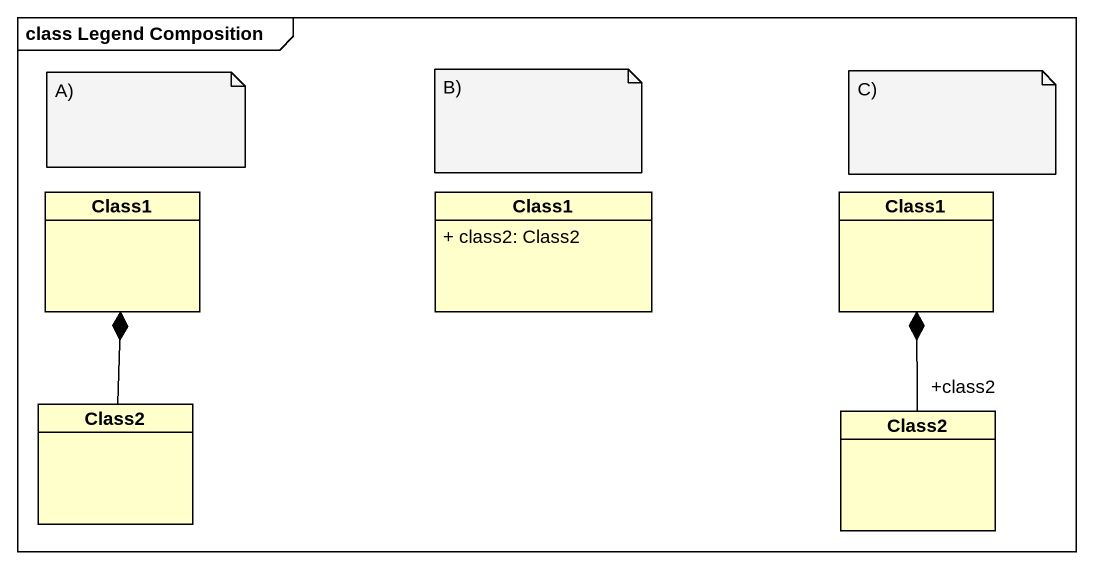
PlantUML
@startuml
mainframe class Legend Composition
hide circle
hide empty members
skinparam classAttributeIconSize 0
class Class1
class "Class1" as Class1_2 {
  + class2: Class2
}
class "Class1" as Class1_3
class Class2
class "Class2" as Class2_2
Class2 -up-* Class1
Class2_2 "+class2" -up-* Class1_3
note as N1
  A)
end note
note as N2
  B)
end note
note as N3
  C)
end note
@enduml
